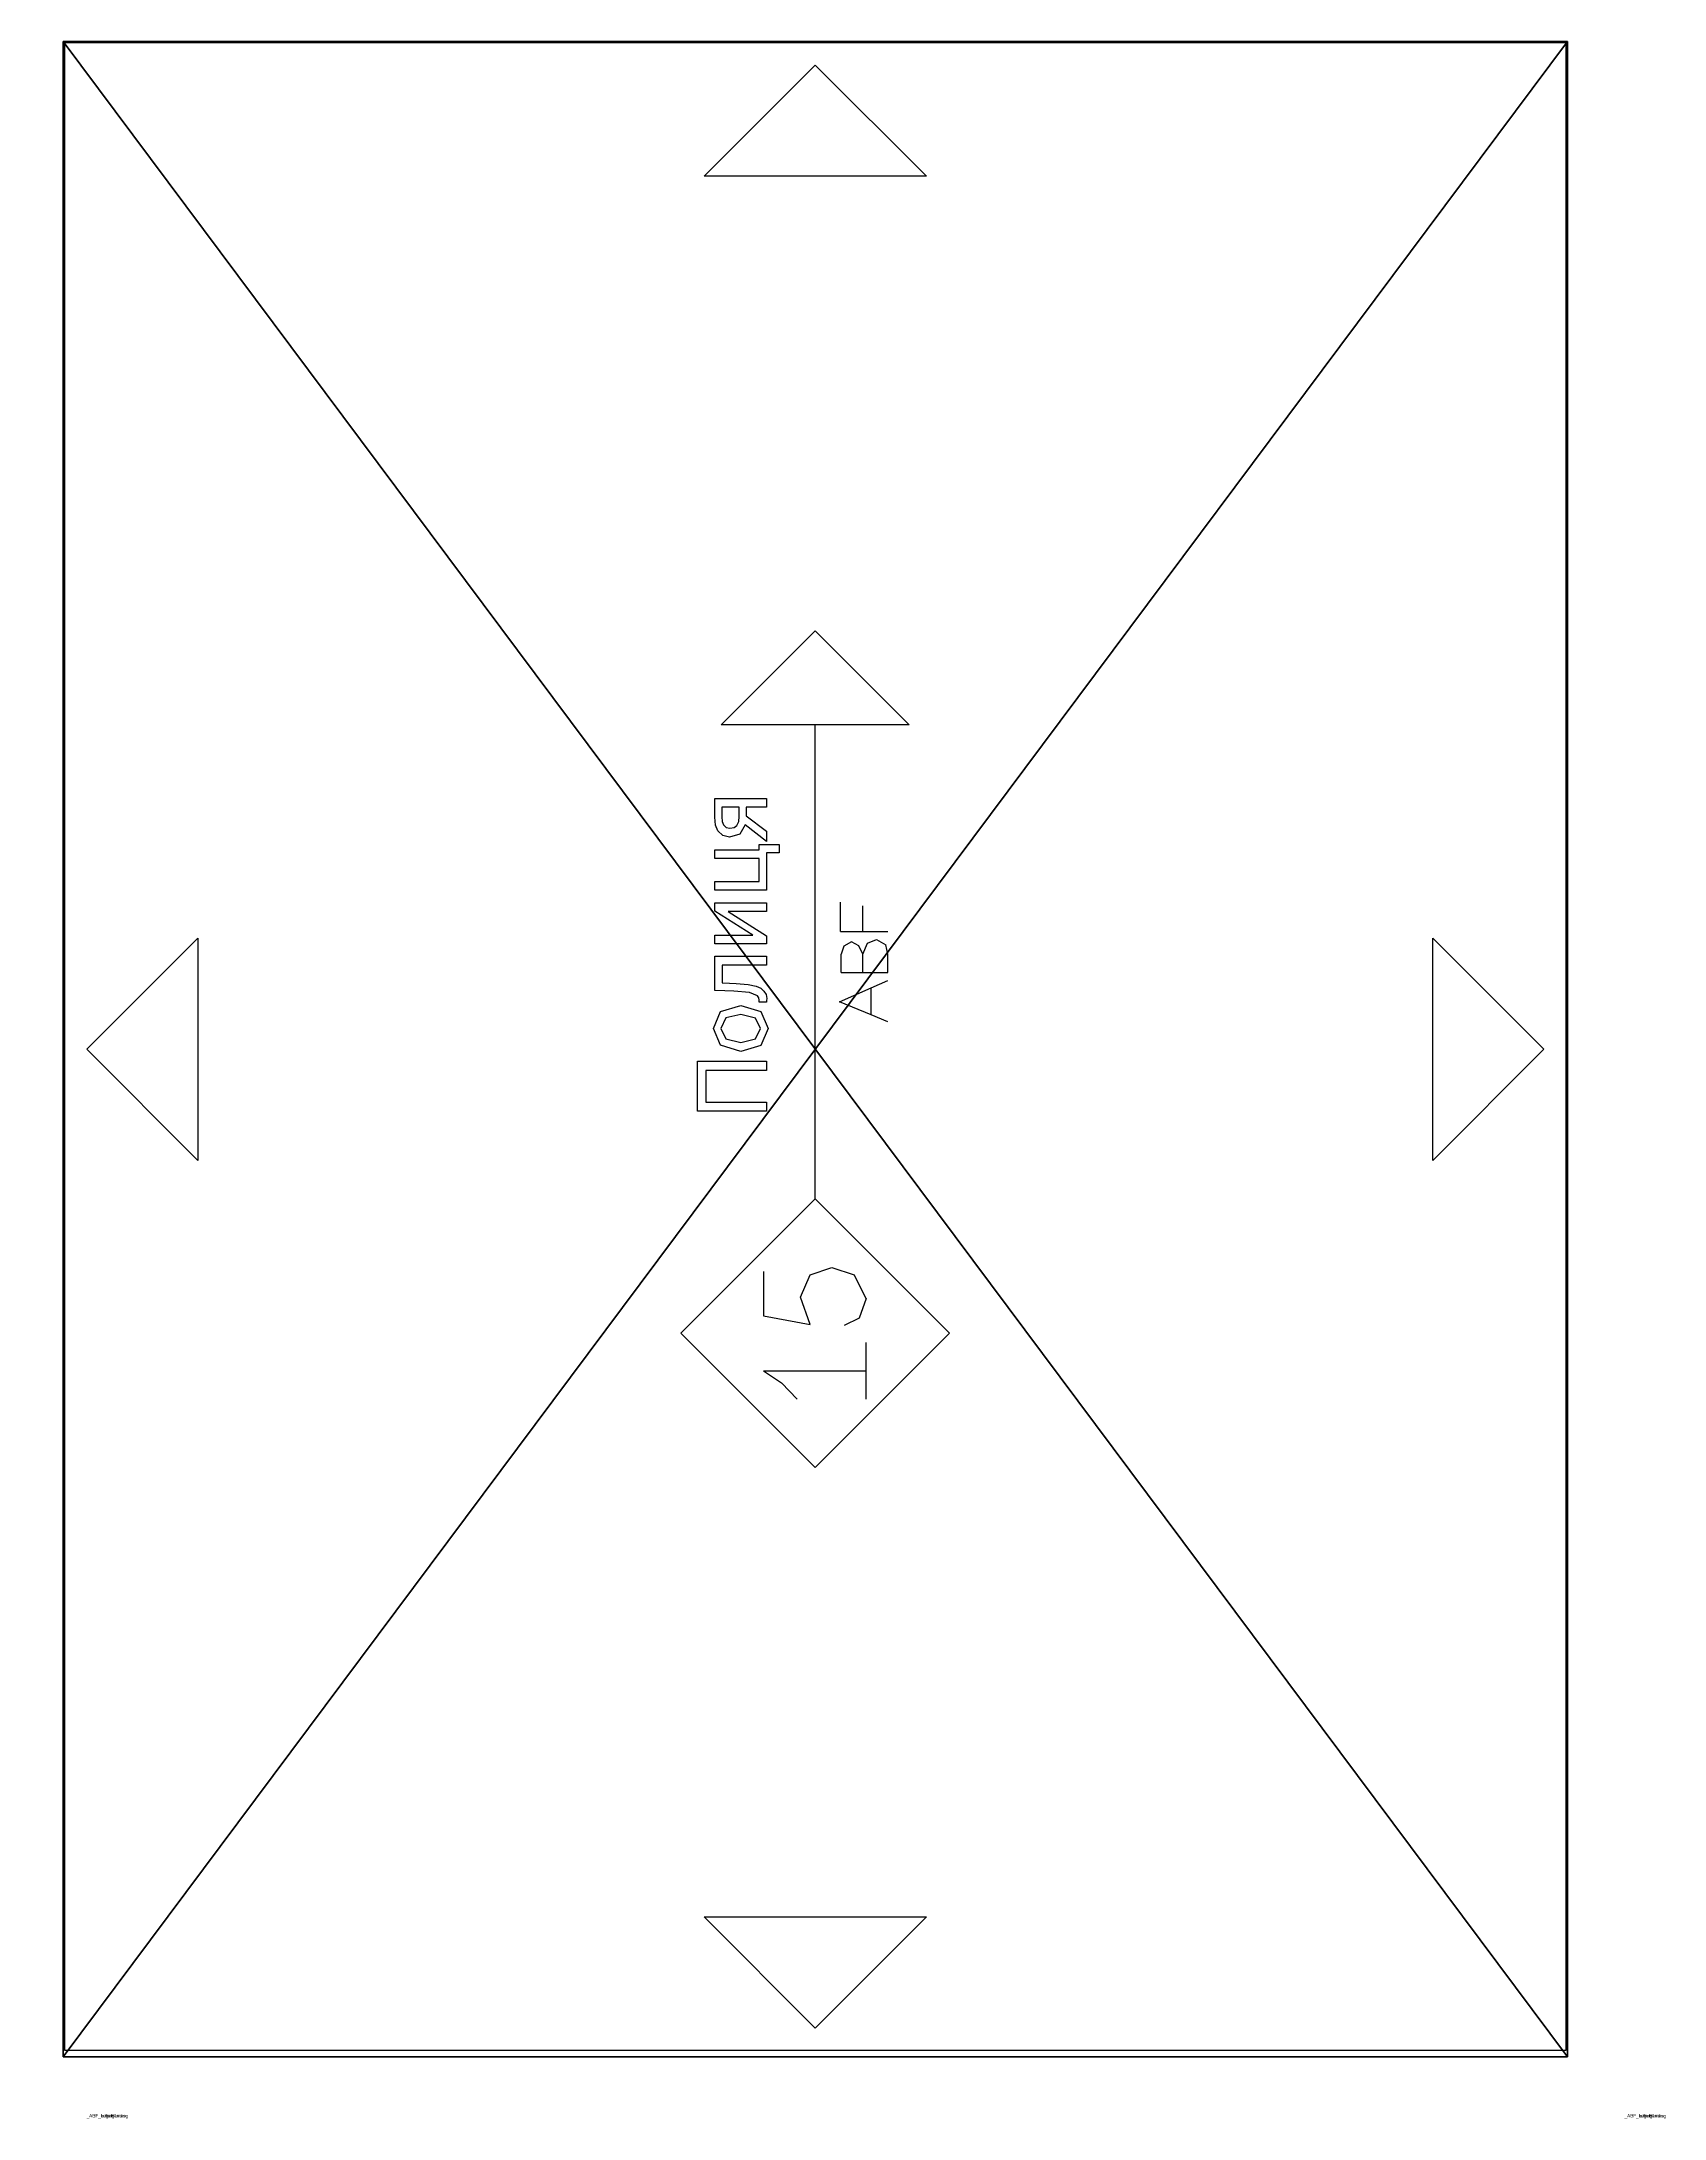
# Model space of a CAD drawing. Header units: millimetres. Extents: x -53597 to 18, y -2458 to 2097.
# Drawn here: x -3978 to -3495, y -18 to 600 of the extents above; entities that cross this region are included whole.
import ezdxf

# ---------------------------------------------------------------- set-up
doc = ezdxf.new("R2010")
doc.units = ezdxf.units.MM
doc.header["$LTSCALE"] = 25.4
doc.layers.get('0').update_dxf_attribs({"true_color": 0xffffff})
for name, color, linetype, true_color in [('ABF_cuttingLines', 32, 'Continuous', 0xcc6600), ('ABF_edgeBanding', 32, 'Continuous', 0xcc5400), ('ABF_Label', 253, 'Continuous', 0x9999cc)]:
    doc.layers.add(name, color=color, linetype=linetype, true_color=true_color)

# ---------------------------------------------------------------- blocks, each defined once
blk = doc.blocks.new('Group452#1')
at = {"layer": 'ABF_Label', "color": 0}
for p, q in [((-11.73, 9.21), (-11.73, 22.25)), ((-11.73, 22.25), (-2.26, 22.25)), ((-4, 20.71), (-10, 20.71)), ((-10, 20.71), (-10, 9.21)), ((-4, 9.21), (-4, 20.71)), ((-2.26, 22.25), (-2.26, 9.21)), ((-0.44, 14.09), (0.76, 17.9)), ((0.76, 17.9), (3.94, 19.26)), ((1.95, 16.92), (1.26, 14.09)), ((3.94, 17.84), (1.95, 16.92)), ((3.94, 19.26), (7.11, 17.91)), ((5.91, 16.92), (3.94, 17.84)), ((6.6, 14.09), (5.91, 16.92)), ((7.11, 17.91), (8.3, 14.09)), ((11, 15.42), (11.06, 17.11)), ((11.06, 17.11), (11.12, 18.99)), ((11.12, 18.99), (17.57, 18.99)), ((12.5, 16.21), (12.45, 14.99)), ((12.56, 17.6), (12.5, 16.21)), ((15.92, 17.6), (12.56, 17.6)), ((15.92, 9.21), (15.92, 17.6)), ((17.57, 18.99), (17.57, 9.21)), ((19.95, 9.21), (19.95, 18.99)), ((19.95, 18.99), (21.58, 18.99)), ((26.04, 16.5), (21.44, 9.21)), ((21.58, 18.99), (21.58, 11.81)), ((21.58, 11.81), (26.13, 18.99)), ((26.04, 9.21), (26.04, 16.5)), ((26.13, 18.99), (27.67, 18.99)), ((27.67, 18.99), (27.67, 9.21)), ((30.06, 9.21), (30.06, 18.99)), ((30.06, 18.99), (31.7, 18.99)), ((31.7, 18.99), (31.7, 10.62)), ((36.07, 10.62), (36.07, 18.99)), ((36.07, 18.99), (37.72, 18.99)), ((37.72, 18.99), (37.72, 10.62)), ((40.1, 16.2), (40.42, 17.48)), ((40.67, 14.3), (40.1, 16.2)), ((40.42, 17.48), (41.28, 18.4)), ((41.28, 18.4), (42.39, 18.84)), ((41.95, 16.86), (41.79, 16.15)), ((41.79, 16.15), (41.9, 15.37)), ((42.43, 17.38), (41.95, 16.86)), ((42.39, 18.84), (43.88, 18.99)), ((43.07, 17.61), (42.43, 17.38)), ((43.96, 17.67), (43.07, 17.61)), ((43.88, 18.99), (47.4, 18.99)), ((45.75, 17.67), (43.96, 17.67)), ((45.75, 14.38), (45.75, 17.67)), ((47.4, 18.99), (47.4, 9.21)), ((0.73, 10.32), (-0.44, 14.09)), ((1.26, 14.09), (1.95, 11.3)), ((5.9, 11.29), (6.6, 14.09)), ((8.3, 14.09), (7.11, 10.28)), ((10.07, 10.91), (10.71, 12.42)), ((10.71, 12.42), (11, 15.42)), ((12.27, 12.69), (11.95, 11.2)), ((12.45, 14.99), (12.27, 12.69)), ((39.3, 9.21), (42.45, 13.23)), ((42.45, 13.23), (40.67, 14.3)), ((44.12, 13.09), (41.22, 9.21)), ((41.9, 15.37), (42.3, 14.81)), ((42.3, 14.81), (43.05, 14.46)), ((43.05, 14.46), (44.02, 14.38)), ((44.02, 14.38), (45.75, 14.38)), ((45.75, 13.09), (44.12, 13.09)), ((45.75, 9.21), (45.75, 13.09)), ((-60.81, 9.79), (-63.07, 6.39)), ((-60.81, 9.79), (-60.81, -9.63)), ((-50.41, 9.79), (-52, 0.95)), ((-42, 9.79), (-50.41, 9.79)), ((-10, 9.21), (-11.73, 9.21)), ((-2.26, 9.21), (-4, 9.21)), ((3.94, 8.93), (0.73, 10.32)), ((1.95, 11.3), (3.94, 10.35)), ((3.94, 10.35), (5.9, 11.29)), ((7.11, 10.28), (3.94, 8.93)), ((8.93, 9.21), (8.93, 10.64)), ((8.93, 10.64), (9.02, 10.64)), ((9.24, 9.2), (8.93, 9.21)), ((9.02, 10.64), (9.14, 10.63)), ((9.14, 10.63), (9.3, 10.62)), ((9.6, 9.19), (9.24, 9.2)), ((9.3, 10.62), (9.71, 10.69)), ((10.37, 9.32), (9.6, 9.19)), ((9.71, 10.69), (10.07, 10.91)), ((11.01, 9.71), (10.37, 9.32)), ((11.53, 10.3), (11.01, 9.71)), ((11.95, 11.2), (11.53, 10.3)), ((17.57, 9.21), (15.92, 9.21)), ((21.44, 9.21), (19.95, 9.21)), ((27.67, 9.21), (26.04, 9.21)), ((37.16, 9.21), (30.06, 9.21)), ((31.7, 10.62), (36.07, 10.62)), ((37.16, 6.86), (37.16, 9.21)), ((37.72, 10.62), (38.69, 10.62)), ((38.69, 10.62), (38.69, 6.86)), ((41.22, 9.21), (39.3, 9.21)), ((47.4, 9.21), (45.75, 9.21)), ((-63.07, 6.39), (-66.14, 3.41)), ((38.69, 6.86), (37.16, 6.86)), ((-52, 0.95), (-46.89, 2.81)), ((-46.89, 2.81), (-42.62, 0.95)), ((-42.62, 0.95), (-41.25, -3.13)), ((-28.29, 0), (61.31, 0)), ((-41.25, -3.13), (-42.62, -7.38)), ((-50.82, -8.28), (-52.25, -5.45)), ((-47.14, -9.63), (-42.62, -7.38)), ((6.49, -10.57), (8.95, -4.58)), ((8.95, -4.58), (11.61, -10.57)), ((14.53, -4.88), (17.96, -4.88)), ((14.53, -4.88), (14.53, -8.98)), ((19.51, -5.38), (17.96, -4.88)), ((20.29, -6.84), (19.51, -5.38)), ((19.55, -8.25), (20.29, -6.84)), ((22.27, -4.79), (22.27, -8.97)), ((22.27, -4.79), (27.81, -4.79)), ((-66.14, -9.63), (-60.81, -9.63)), ((-60.81, -9.63), (-55.46, -9.63)), ((-47.14, -9.63), (-50.82, -8.28)), ((5.21, -13.72), (6.49, -10.57)), ((6.49, -10.57), (11.61, -10.57)), ((11.61, -10.57), (13.01, -13.72)), ((14.53, -8.98), (14.53, -13.72)), ((14.53, -8.98), (17.96, -8.98)), ((17.96, -8.98), (19.55, -8.25)), ((17.96, -8.98), (20.04, -9.9)), ((20.74, -11.59), (19.76, -13.36)), ((20.04, -9.9), (20.74, -11.59)), ((22.27, -8.97), (27.09, -8.97)), ((22.27, -8.97), (22.27, -13.72)), ((14.53, -13.72), (17.96, -13.72)), ((17.96, -13.72), (19.76, -13.36))]:
    blk.add_line(p, q, dxfattribs=at)
for points in [[(-28.29, 0, 0), (-53.69, -25.4, 0), (-79.09, 0, 0), (-53.69, 25.4, 0), (-28.29, 0, 0)], [(61.31, 17.78, 0), (79.09, 0, 0), (61.31, -17.78, 0), (61.31, 17.78, 0)]]:
    blk.add_polyline3d(points, close=True, dxfattribs=at)
blk = doc.blocks.new('Group462#1')
at = {"layer": 'ABF_cuttingLines', "color": 0}
blk.add_polyline3d([(-17.4, 617.6, 0), (-464.6, 617.6, 0), (-464.6, 20, 0), (-17.4, 20, 0), (-17.4, 617.6, 0)], close=True, dxfattribs=at)
blk = doc.blocks.new('Group463#1')
at = {"layer": 'ABF_edgeBanding', "color": 0}
for points in [[(-241, 610.98, 0), (-207.91, 577.9, 0), (-274.09, 577.9, 0), (-241, 610.98, 0)], [(-457.98, 318, 0), (-424.9, 351.09, 0), (-424.9, 284.91, 0), (-457.98, 318, 0)], [(-24.02, 318, 0), (-57.1, 284.91, 0), (-57.1, 351.09, 0), (-24.02, 318, 0)], [(-241, 26.62, 0), (-274.09, 59.7, 0), (-207.91, 59.7, 0), (-241, 26.62, 0)]]:
    blk.add_polyline3d(points, close=True, dxfattribs=at)
blk = doc.blocks.new('______#8')
at = {"color": 0}
for p, q in [((-465, 618), (-465, 18)), ((-17, 618), (-465, 618)), ((-17, 618, 18), (-465, 618, 18)), ((-465, 618, 18), (-465, 18, 18)), ((-465, 618, 18), (-465, 18, 18)), ((-465, 618), (-465, 618, 18)), ((-465, 618), (-465, 18)), ((-17, 618), (-465, 618)), ((-465, 618), (-465, 618, 18)), ((-17, 618, 18), (-465, 618, 18)), ((-17, 618), (-17, 618, 18)), ((-17, 18, 18), (-17, 618, 18)), ((-17, 18), (-17, 618)), ((-17, 18), (-17, 618)), ((-17, 18, 18), (-17, 618, 18)), ((-17, 618), (-17, 618, 18)), ((-465, 18, 18), (-17, 18, 18)), ((-465, 18), (-465, 18, 18)), ((-465, 18), (-17, 18)), ((-465, 18), (-17, 18)), ((-465, 18, 18), (-17, 18, 18)), ((-465, 18), (-465, 18, 18)), ((-17, 18), (-17, 18, 18)), ((-17, 18), (-17, 18, 18))]:
    blk.add_line(p, q, dxfattribs=at)
at = {"layer": 'ABF_cuttingLines', "color": 0}
ref = blk.add_blockref('Group462#1', (0, 0, 18), dxfattribs=at)
ref.add_attrib('Skp_GroupInstanceName', '_ABF_cuttingLines', (0, 0), dxfattribs={"layer": '0', "height": 1})
at = {"layer": 'ABF_edgeBanding', "color": 0}
ref = blk.add_blockref('Group463#1', (0, 0, 18), dxfattribs=at)
ref.add_attrib('Skp_GroupInstanceName', '_ABF_edgeBanding', (0, 0), dxfattribs={"layer": '0', "height": 1})
at = {"layer": 'ABF_Label', "color": 0}
ref = blk.add_blockref('Group452#1', (-241, 318, 18), dxfattribs=dict(at, xscale=1.574803149606299, yscale=1.574803149606299, rotation=90))
ref.add_attrib('Skp_GroupInstanceName', '_ABF_Label', (0, 0), dxfattribs={"layer": '0', "height": 1})
at = {"color": 0}
mesh = blk.add_polyface(dxfattribs=at)
corners = [(-17, 618), (-465, 18), (-465, 618), (-17, 18)]
mesh.append_faces([[corners[k] for k in face] for face in [(0, 1, 2), (1, 0, 3)]], dxfattribs={"vtx0": -1, "color": 0})
at = {"color": 7, "true_color": 0xffffff}
mesh = blk.add_polyface(dxfattribs=at)
corners = [(-17, 18, 18), (-465, 618, 18), (-465, 18, 18), (-17, 618, 18)]
mesh.append_faces([[corners[k] for k in face] for face in [(0, 1, 2), (1, 0, 3)]], dxfattribs={"vtx0": -1, "color": 7})
at = {"color": 0}
mesh = blk.add_polyface(dxfattribs=at)
corners = [(-465, 618, 18), (-465, 18), (-465, 18, 18), (-465, 618)]
mesh.append_faces([[corners[k] for k in face] for face in [(0, 1, 2), (1, 0, 3)]], dxfattribs={"vtx0": -1, "color": 0})
mesh = blk.add_polyface(dxfattribs=at)
corners = [(-465, 618, 18), (-17, 618), (-465, 618), (-17, 618, 18)]
mesh.append_faces([[corners[k] for k in face] for face in [(0, 1, 2), (1, 0, 3)]], dxfattribs={"vtx0": -1, "color": 0})
mesh = blk.add_polyface(dxfattribs=at)
corners = [(-17, 618), (-17, 18, 18), (-17, 18), (-17, 618, 18)]
mesh.append_faces([[corners[k] for k in face] for face in [(0, 1, 2), (1, 0, 3)]], dxfattribs={"vtx0": -1, "color": 0})
mesh = blk.add_polyface(dxfattribs=at)
corners = [(-17, 18, 18), (-465, 18), (-17, 18), (-465, 18, 18)]
mesh.append_faces([[corners[k] for k in face] for face in [(0, 1, 2), (1, 0, 3)]], dxfattribs={"vtx0": -1, "color": 0})
blk = doc.blocks.new('Group448#1')
at = {"layer": 'ABF_Label', "color": 0}
for p, q in [((-11.73, 9.21), (-11.73, 22.25)), ((-11.73, 22.25), (-2.26, 22.25)), ((-4, 20.71), (-10, 20.71)), ((-10, 20.71), (-10, 9.21)), ((-4, 9.21), (-4, 20.71)), ((-2.26, 22.25), (-2.26, 9.21)), ((-0.44, 14.09), (0.76, 17.9)), ((0.76, 17.9), (3.94, 19.26)), ((1.95, 16.92), (1.26, 14.09)), ((3.94, 17.84), (1.95, 16.92)), ((3.94, 19.26), (7.11, 17.91)), ((5.91, 16.92), (3.94, 17.84)), ((6.6, 14.09), (5.91, 16.92)), ((7.11, 17.91), (8.3, 14.09)), ((11, 15.42), (11.06, 17.11)), ((11.06, 17.11), (11.12, 18.99)), ((11.12, 18.99), (17.57, 18.99)), ((12.5, 16.21), (12.45, 14.99)), ((12.56, 17.6), (12.5, 16.21)), ((15.92, 17.6), (12.56, 17.6)), ((15.92, 9.21), (15.92, 17.6)), ((17.57, 18.99), (17.57, 9.21)), ((19.95, 9.21), (19.95, 18.99)), ((19.95, 18.99), (21.58, 18.99)), ((26.04, 16.5), (21.44, 9.21)), ((21.58, 18.99), (21.58, 11.81)), ((21.58, 11.81), (26.13, 18.99)), ((26.04, 9.21), (26.04, 16.5)), ((26.13, 18.99), (27.67, 18.99)), ((27.67, 18.99), (27.67, 9.21)), ((30.06, 9.21), (30.06, 18.99)), ((30.06, 18.99), (31.7, 18.99)), ((31.7, 18.99), (31.7, 10.62)), ((36.07, 10.62), (36.07, 18.99)), ((36.07, 18.99), (37.72, 18.99)), ((37.72, 18.99), (37.72, 10.62)), ((40.1, 16.2), (40.42, 17.48)), ((40.67, 14.3), (40.1, 16.2)), ((40.42, 17.48), (41.28, 18.4)), ((41.28, 18.4), (42.39, 18.84)), ((41.95, 16.86), (41.79, 16.15)), ((41.79, 16.15), (41.9, 15.37)), ((42.43, 17.38), (41.95, 16.86)), ((42.39, 18.84), (43.88, 18.99)), ((43.07, 17.61), (42.43, 17.38)), ((43.96, 17.67), (43.07, 17.61)), ((43.88, 18.99), (47.4, 18.99)), ((45.75, 17.67), (43.96, 17.67)), ((45.75, 14.38), (45.75, 17.67)), ((47.4, 18.99), (47.4, 9.21)), ((0.73, 10.32), (-0.44, 14.09)), ((1.26, 14.09), (1.95, 11.3)), ((5.9, 11.29), (6.6, 14.09)), ((8.3, 14.09), (7.11, 10.28)), ((10.07, 10.91), (10.71, 12.42)), ((10.71, 12.42), (11, 15.42)), ((12.27, 12.69), (11.95, 11.2)), ((12.45, 14.99), (12.27, 12.69)), ((39.3, 9.21), (42.45, 13.23)), ((42.45, 13.23), (40.67, 14.3)), ((44.12, 13.09), (41.22, 9.21)), ((41.9, 15.37), (42.3, 14.81)), ((42.3, 14.81), (43.05, 14.46)), ((43.05, 14.46), (44.02, 14.38)), ((44.02, 14.38), (45.75, 14.38)), ((45.75, 13.09), (44.12, 13.09)), ((45.75, 9.21), (45.75, 13.09)), ((-60.72, 9.95), (-63.02, 6.49)), ((-60.72, 9.95), (-60.72, -9.78)), ((-50.23, 8.28), (-51.65, 4.38)), ((-46.48, 9.68), (-50.23, 8.28)), ((-42.88, 8.36), (-46.48, 9.68)), ((-41.25, 5.11), (-42.88, 8.36)), ((-10, 9.21), (-11.73, 9.21)), ((-2.26, 9.21), (-4, 9.21)), ((3.94, 8.93), (0.73, 10.32)), ((1.95, 11.3), (3.94, 10.35)), ((3.94, 10.35), (5.9, 11.29)), ((7.11, 10.28), (3.94, 8.93)), ((8.93, 9.21), (8.93, 10.64)), ((8.93, 10.64), (9.02, 10.64)), ((9.24, 9.2), (8.93, 9.21)), ((9.02, 10.64), (9.14, 10.63)), ((9.14, 10.63), (9.3, 10.62)), ((9.6, 9.19), (9.24, 9.2)), ((9.3, 10.62), (9.71, 10.69)), ((10.37, 9.32), (9.6, 9.19)), ((9.71, 10.69), (10.07, 10.91)), ((11.01, 9.71), (10.37, 9.32)), ((11.53, 10.3), (11.01, 9.71)), ((11.95, 11.2), (11.53, 10.3)), ((17.57, 9.21), (15.92, 9.21)), ((21.44, 9.21), (19.95, 9.21)), ((27.67, 9.21), (26.04, 9.21)), ((37.16, 9.21), (30.06, 9.21)), ((31.7, 10.62), (36.07, 10.62)), ((37.16, 6.86), (37.16, 9.21)), ((37.72, 10.62), (38.69, 10.62)), ((38.69, 10.62), (38.69, 6.86)), ((41.22, 9.21), (39.3, 9.21)), ((47.4, 9.21), (45.75, 9.21)), ((-63.02, 6.49), (-66.14, 3.46)), ((-42.51, 1.2), (-41.25, 5.11)), ((38.69, 6.86), (37.16, 6.86)), ((-42.51, 1.2), (-50.47, -6.45)), ((-28.29, 0), (61.31, 0)), ((-50.47, -6.45), (-52.02, -9.78)), ((6.49, -10.57), (8.95, -4.58)), ((8.95, -4.58), (11.61, -10.57)), ((14.53, -4.88), (17.96, -4.88)), ((14.53, -4.88), (14.53, -8.98)), ((19.51, -5.38), (17.96, -4.88)), ((20.29, -6.84), (19.51, -5.38)), ((19.55, -8.25), (20.29, -6.84)), ((22.27, -4.79), (22.27, -8.97)), ((22.27, -4.79), (27.81, -4.79)), ((-66.14, -9.78), (-60.72, -9.78)), ((-60.72, -9.78), (-55.29, -9.78)), ((-52.02, -9.78), (-41.58, -9.78)), ((5.21, -13.72), (6.49, -10.57)), ((6.49, -10.57), (11.61, -10.57)), ((11.61, -10.57), (13.01, -13.72)), ((14.53, -8.98), (14.53, -13.72)), ((14.53, -8.98), (17.96, -8.98)), ((17.96, -8.98), (19.55, -8.25)), ((17.96, -8.98), (20.04, -9.9)), ((20.74, -11.59), (19.76, -13.36)), ((20.04, -9.9), (20.74, -11.59)), ((22.27, -8.97), (27.09, -8.97)), ((22.27, -8.97), (22.27, -13.72)), ((14.53, -13.72), (17.96, -13.72)), ((17.96, -13.72), (19.76, -13.36))]:
    blk.add_line(p, q, dxfattribs=at)
for points in [[(-28.29, 0, 0), (-53.69, -25.4, 0), (-79.09, 0, 0), (-53.69, 25.4, 0), (-28.29, 0, 0)], [(61.31, 17.78, 0), (79.09, 0, 0), (61.31, -17.78, 0), (61.31, 17.78, 0)]]:
    blk.add_polyline3d(points, close=True, dxfattribs=at)
blk = doc.blocks.new('Group464#1')
at = {"layer": 'ABF_cuttingLines', "color": 0}
blk.add_polyline3d([(-17.4, 617.6, 0), (-464.6, 617.6, 0), (-464.6, 20, 0), (-17.4, 20, 0), (-17.4, 617.6, 0)], close=True, dxfattribs=at)
blk = doc.blocks.new('Group465#1')
at = {"layer": 'ABF_edgeBanding', "color": 0}
for points in [[(-241, 610.98, 0), (-207.91, 577.9, 0), (-274.09, 577.9, 0), (-241, 610.98, 0)], [(-457.98, 318, 0), (-424.9, 351.09, 0), (-424.9, 284.91, 0), (-457.98, 318, 0)], [(-24.02, 318, 0), (-57.1, 284.91, 0), (-57.1, 351.09, 0), (-24.02, 318, 0)], [(-241, 26.62, 0), (-274.09, 59.7, 0), (-207.91, 59.7, 0), (-241, 26.62, 0)]]:
    blk.add_polyline3d(points, close=True, dxfattribs=at)
blk = doc.blocks.new('______#9')
at = {"layer": 'ABF_cuttingLines', "color": 0}
ref = blk.add_blockref('Group464#1', (0, 0, 18), dxfattribs=at)
ref.add_attrib('Skp_GroupInstanceName', '_ABF_cuttingLines', (0, 0), dxfattribs={"layer": '0', "height": 1})
at = {"layer": 'ABF_edgeBanding', "color": 0}
ref = blk.add_blockref('Group465#1', (0, 0, 18), dxfattribs=at)
ref.add_attrib('Skp_GroupInstanceName', '_ABF_edgeBanding', (0, 0), dxfattribs={"layer": '0', "height": 1})
at = {"layer": 'ABF_Label', "color": 0}
ref = blk.add_blockref('Group448#1', (-241, 318, 18), dxfattribs=dict(at, xscale=1.574803149606299, yscale=1.574803149606299, rotation=90))
ref.add_attrib('Skp_GroupInstanceName', '_ABF_Label', (0, 0), dxfattribs={"layer": '0', "height": 1})
blk = doc.blocks.new('_48501___EGGER_W_1000_ST9___2800207018__THICKNESS_18')
at = {"color": 0}
for name, p in [('______#9', (-3965, -18)), ('______#8', (-3507, -18))]:
    blk.add_blockref(name, p, dxfattribs=at)

msp = doc.modelspace()

# ---------------------------------------------------------------- block references
at = {"color": 0}
msp.add_blockref('_48501___EGGER_W_1000_ST9___2800207018__THICKNESS_18', (0, 0), dxfattribs=at)

doc.saveas('drawing.dxf')
